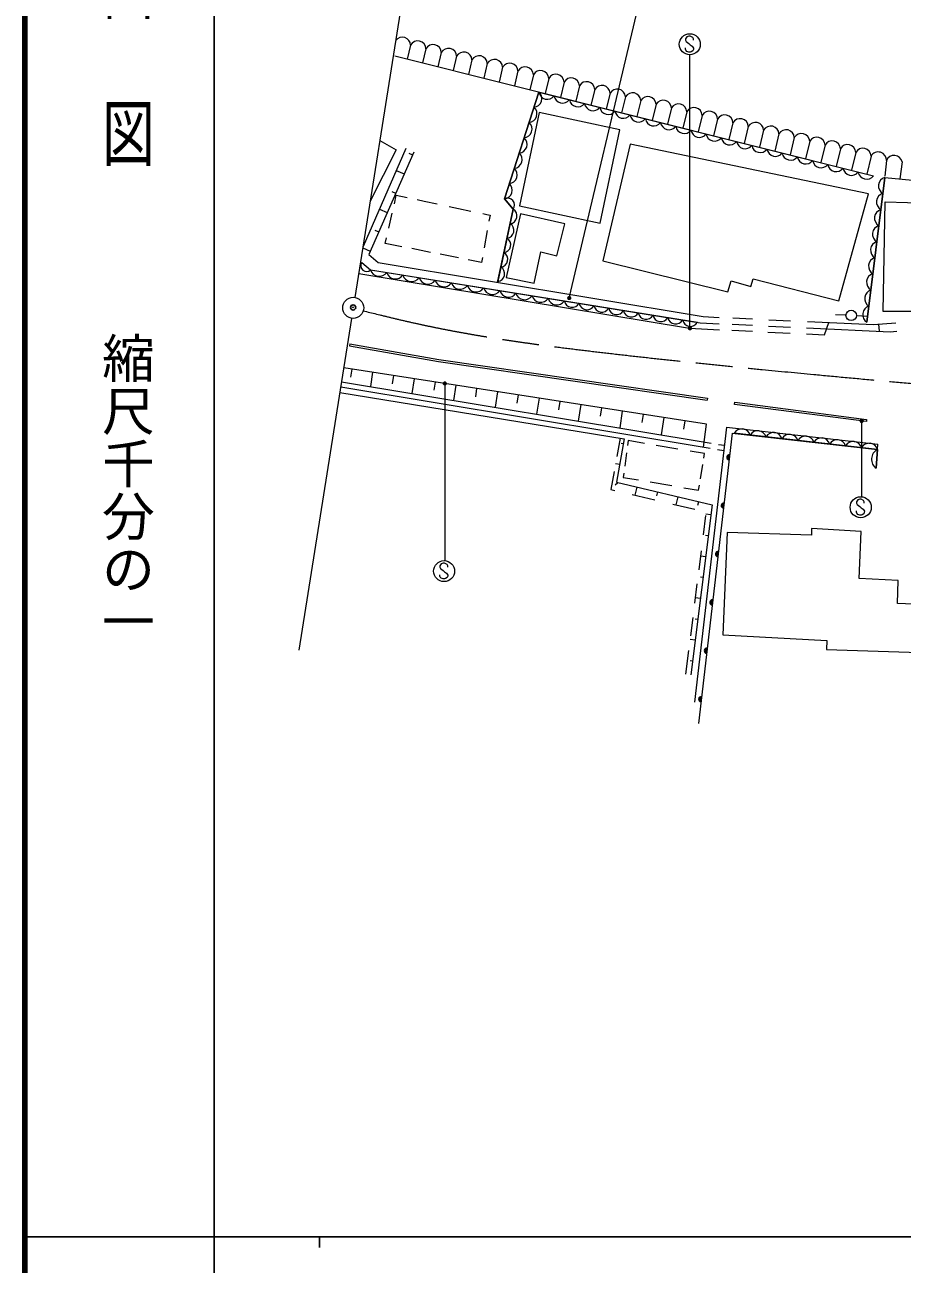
# Model space of a CAD drawing. Units: millimetres, scale not verified. Extents: x 40000 to 680000, y 20000 to 380000.
# Drawn here: x 40000 to 123341, y 202409 to 320192 of the extents above; entities that cross this region are included whole.
import ezdxf
from ezdxf.enums import TextEntityAlignment as Align

# ---------------------------------------------------------------- set-up
doc = ezdxf.new("R2010")
doc.units = ezdxf.units.MM
doc.header["$LTSCALE"] = 1000
doc.header["$PDMODE"] = 32
doc.header["$PDSIZE"] = 500
doc.linetypes.add('CHAIN', pattern=[18.5, 12, -1.5, 3.5, -1.5])
doc.layers.add('M-OTRS', color=6, linetype='Continuous')
for name, color, linetype, lineweight in [('M-TTL', 7, 'Continuous', 13), ('M-TTL-BAND', 7, 'Continuous', 25), ('M-TTL-FRAM', 7, 'Continuous', 13), ('M-TTL-LINE', 7, 'Continuous', 50), ('M-TTL-TXT', 7, 'Continuous', 13)]:
    doc.layers.add(name, color=color, linetype=linetype, lineweight=lineweight)
doc.styles.add('@ＭＳ ゴシック', font='')
doc.styles.get('@ＭＳ ゴシック').set_extended_font_data('@MS Gothic')

# ---------------------------------------------------------------- blocks, each defined once
blk = doc.blocks.new('filled_dot')
at = {"color": 0, "linetype": 'Continuous', "lineweight": -2, "const_width": 1.25}
blk.add_lwpolyline([(-0.625, 0, 1), (0.625, 0, 1)], format="xyb", close=True, dxfattribs=at)

msp = doc.modelspace()

# ---------------------------------------------------------------- linework, layer by layer
at = {"layer": 'M-OTRS'}
msp.add_point((71184, 293329), dxfattribs=at)
at = {"layer": 'M-TTL', "color": 2, "lineweight": 140}
msp.add_line((40000, 380000), (40000, 20000), dxfattribs=at)
at = {"layer": 'M-TTL'}
for p, q in [((76640, 318265), (76320, 316939)), ((75143, 317234), (120611, 305844)), ((78098, 317913), (77775, 316575)), ((79556, 317561), (79230, 316210)), ((81014, 317210), (80685, 315846)), ((82472, 316858), (82140, 315481)), ((83931, 316506), (83595, 315117)), ((85389, 316154), (85051, 314752)), ((86847, 315803), (86506, 314388)), ((88305, 315451), (87961, 314023)), ((89763, 315099), (89416, 313659)), ((91222, 314747), (90871, 313294)), ((88838, 313803), (85555, 303653)), ((85555, 303653), (88838, 313803)), ((88838, 313803), (120611, 305844)), ((92680, 314396), (92326, 312930)), ((94138, 314044), (93781, 312565)), ((95596, 313692), (95236, 312200)), ((97054, 313340), (96691, 311836)), ((98512, 312989), (98146, 311471)), ((99971, 312637), (99602, 311107)), ((101429, 312285), (101057, 310742)), ((88869, 311854), (86991, 302991)), ((96529, 310207), (88869, 311854)), ((102887, 311934), (102512, 310378)), ((104345, 311582), (103967, 310013)), ((105803, 311230), (105422, 309649)), ((94667, 301328), (96529, 310207)), ((107261, 310878), (106877, 309284)), ((108720, 310527), (108332, 308920)), ((110178, 310175), (109787, 308555)), ((111636, 309823), (111242, 308191)), ((73730, 309195), (75259, 308312)), ((97507, 308847), (94918, 297752)), ((120126, 304143), (97507, 308847)), ((113094, 309471), (112697, 307826)), ((114552, 309120), (114152, 307462)), ((116011, 308768), (115608, 307097)), ((76207, 308424), (72132, 299134)), ((76939, 308102), (72664, 298356)), ((75259, 308312), (72812, 303418)), ((76473, 307999), (76826, 307844)), ((117469, 308416), (117063, 306733)), ((118927, 308064), (118518, 306368)), ((120385, 307713), (119973, 306004)), ((75290, 306334), (76023, 306013)), ((121843, 307280), (121698, 305793)), ((123341, 307155), (123126, 305548)), ((119990, 291943), (121684, 305683)), ((121684, 305683), (119990, 291943)), ((121684, 305683), (138598, 304097)), ((74866, 304336), (75219, 304181)), ((75101, 303191), (75287, 304002)), ((75287, 304002), (76307, 303784)), ((117322, 293974), (120126, 304143)), ((77255, 303582), (77931, 303438)), ((77931, 303438), (79163, 303175)), ((80318, 302928), (81180, 302744)), ((81180, 302744), (82370, 302491)), ((85555, 303653), (86396, 302665)), ((86396, 302665), (85555, 303653)), ((86991, 302991), (94667, 301328)), ((121538, 292937), (121737, 303352)), ((121737, 303352), (137180, 302934)), ((73683, 302671), (74416, 302350)), ((74566, 300862), (74894, 302293)), ((83505, 302248), (83887, 302167)), ((83887, 302167), (84188, 302103)), ((84188, 302103), (84082, 301516)), ((84908, 295716), (86396, 302665)), ((86396, 302665), (84925, 295793)), ((87083, 302235), (85721, 296161)), ((91286, 301283), (87083, 302235)), ((73259, 300673), (73613, 300518)), ((83921, 300628), (83624, 298984)), ((90531, 298230), (91286, 301283)), ((74233, 299414), (74355, 299944)), ((75805, 299105), (74233, 299414)), ((72110, 298994), (72809, 298687)), ((72664, 298356), (73556, 297607)), ((78534, 298567), (76749, 298919)), ((81180, 298046), (79456, 298385)), ((83460, 298074), (83377, 297613)), ((88380, 295652), (89020, 298624)), ((89020, 298624), (90531, 298230)), ((72017, 297593), (72849, 296910)), ((72017, 297593), (72826, 296914)), ((72826, 296914), (104149, 291875)), ((72849, 296910), (91251, 293950)), ((73556, 297607), (104443, 292462)), ((83377, 297613), (82105, 297863)), ((94918, 297752), (106773, 294806)), ((71724, 296567), (103134, 291352)), ((85721, 296161), (88380, 295652)), ((106773, 294806), (107082, 295875)), ((107082, 295875), (108959, 295328)), ((108959, 295328), (109197, 296065)), ((109197, 296065), (117322, 293974)), ((91251, 293950), (103888, 291917)), ((104443, 292462), (105945, 292390)), ((107244, 292329), (109131, 292239)), ((110669, 292167), (112731, 292069)), ((118001, 292592), (117001, 292622)), ((119001, 292552), (120001, 292512)), ((127799, 292937), (121538, 292937)), ((103134, 291352), (105973, 291215)), ((104149, 291875), (105953, 291789)), ((107165, 291158), (109118, 291064)), ((107197, 291730), (109116, 291639)), ((110564, 290995), (112715, 290891)), ((110642, 291567), (112736, 291468)), ((114259, 291396), (122186, 291020)), ((114338, 291993), (120621, 291695)), ((115959, 290735), (116365, 291896)), ((120621, 291695), (122739, 291868)), ((121104, 291734), (121139, 291069)), ((122186, 291020), (122827, 291072)), ((70865, 289869), (70830, 289672)), ((70865, 289869), (79312, 288381)), ((114245, 290818), (115959, 290735)), ((70830, 289672), (79281, 288183)), ((104767, 282236), (70299, 287598)), ((70971, 286690), (71093, 287474)), ((79281, 288183), (104810, 284520)), ((79312, 288381), (104839, 284718)), ((70089, 286272), (105180, 280442)), ((72859, 285812), (73070, 287167)), ((74924, 286076), (75046, 286859)), ((76805, 285156), (77022, 286552)), ((78876, 285461), (78998, 286244)), ((69927, 285251), (96947, 280835)), ((70010, 285778), (105113, 279946)), ((80751, 284500), (80975, 285937)), ((82829, 284846), (82951, 285630)), ((84697, 283845), (84927, 285322)), ((86781, 284231), (86903, 285015)), ((88643, 283189), (88879, 284707)), ((90734, 283616), (90856, 284400)), ((92589, 282534), (92832, 284092)), ((104839, 284718), (104810, 284520)), ((107402, 284117), (107428, 284316)), ((119938, 282482), (107402, 284117)), ((107428, 284316), (119964, 282681)), ((94686, 283001), (94808, 283785)), ((96536, 281878), (96784, 283478)), ((98639, 282386), (98761, 283170)), ((100482, 281222), (100737, 282863)), ((119964, 282681), (119938, 282482)), ((102591, 281772), (102713, 282555)), ((106653, 281958), (103615, 255811)), ((104478, 280052), (104767, 282236)), ((106653, 281958), (121022, 280335)), ((96947, 280835), (96197, 276730)), ((96552, 280899), (96234, 279160)), ((96653, 280432), (96866, 280393)), ((97312, 280673), (97251, 280213)), ((98872, 280408), (97312, 280673)), ((107192, 281394), (103985, 253800)), ((107192, 281394), (120989, 279836)), ((120989, 279836), (107389, 281372)), ((120873, 278045), (121022, 280335)), ((97158, 279523), (96986, 278244)), ((102030, 279872), (99985, 280219)), ((104560, 279442), (103190, 279675)), ((104487, 278992), (104560, 279442)), ((105804, 279831), (106395, 279733)), ((105899, 280322), (106453, 280230)), ((120989, 279836), (120873, 278045)), ((96113, 278497), (96507, 278425)), ((104175, 277045), (104391, 278390)), ((95977, 277751), (95663, 276034)), ((96897, 277583), (96843, 277183)), ((96843, 277183), (98291, 276936)), ((95663, 276034), (96040, 275945)), ((96070, 276487), (96319, 276701)), ((96197, 276730), (105291, 274586)), ((97990, 275485), (98174, 276264)), ((99395, 276748), (101470, 276395)), ((100030, 275419), (100121, 275805)), ((102605, 276202), (104001, 275964)), ((104001, 275964), (104078, 276442)), ((97694, 275555), (99835, 275050)), ((101558, 274644), (103631, 274156)), ((101884, 274568), (102067, 275346)), ((105291, 274586), (103267, 258420)), ((103931, 274536), (104014, 274887)), ((104657, 273550), (104430, 271734)), ((104677, 273705), (105173, 273643)), ((119450, 272045), (114726, 272312)), ((114726, 272312), (114726, 271688)), ((104673, 271690), (104924, 271659)), ((106705, 271956), (106318, 262211)), ((114726, 271688), (106705, 271956)), ((119242, 267559), (119450, 272045)), ((104240, 270214), (104013, 268404)), ((104180, 269736), (104676, 269674)), ((104179, 267721), (104427, 267690)), ((122956, 267380), (119242, 267559)), ((122897, 265211), (122956, 267380)), ((103844, 267053), (103616, 265234)), ((103683, 265767), (104179, 265705)), ((130473, 264855), (122897, 265211)), ((103446, 263875), (103227, 262125)), ((103685, 263751), (103930, 263721)), ((103186, 261798), (103682, 261736)), ((106318, 262211), (116182, 261676)), ((116182, 261676), (116153, 260814)), ((103051, 260722), (102770, 258482)), ((116153, 260814), (130354, 260369)), ((103190, 259782), (103433, 259752))]:
    msp.add_line(p, q, dxfattribs=at)
msp.add_circle((118498, 292576), 500, dxfattribs=at)
for centre, radius, start, end in [((75859, 318228), 781, 2.69826, 142.36497), ((77318, 317876), 781, 2.69826, 150.17785), ((78776, 317525), 781, 2.69826, 150.17785), ((80234, 317173), 781, 2.69826, 150.17785), ((81692, 316821), 781, 2.69826, 150.17785), ((83150, 316469), 781, 2.69826, 150.17785), ((84608, 316118), 781, 2.69826, 150.17785), ((86067, 315766), 781, 2.69826, 150.17785), ((87525, 315414), 781, 2.69826, 150.17785), ((88983, 315062), 781, 2.69826, 150.17785), ((90441, 314711), 781, 2.69826, 150.17785), ((91899, 314359), 781, 2.69826, 150.17785), ((93358, 314007), 781, 2.69826, 150.17785), ((88289, 313180), 831, 275.53737, 48.61887), ((89634, 313918), 804, 188.16133, 323.71052), ((91078, 313556), 804, 188.16133, 323.71052), ((94816, 313655), 781, 2.69826, 150.17785), ((96274, 313304), 781, 2.69826, 150.17785), ((97732, 312952), 781, 2.69826, 150.17785), ((99190, 312600), 781, 2.69826, 150.17785), ((87820, 311730), 831, 275.53737, 48.61887), ((92522, 313194), 804, 188.16133, 323.71052), ((93967, 312832), 804, 188.16133, 323.71052), ((95411, 312470), 804, 188.16133, 323.71052), ((100648, 312248), 781, 2.69826, 150.17785), ((102107, 311897), 781, 2.69826, 150.17785), ((103565, 311545), 781, 2.69826, 150.17785), ((96855, 312109), 804, 188.16133, 323.71052), ((98299, 311747), 804, 188.16133, 323.71052), ((99744, 311385), 804, 188.16133, 323.71052), ((105023, 311193), 781, 2.69826, 150.17785), ((106481, 310842), 781, 2.69826, 150.17785), ((107939, 310490), 781, 2.69826, 150.17785), ((87351, 310280), 831, 275.53737, 48.61887), ((101188, 311023), 804, 188.16133, 323.71052), ((102632, 310661), 804, 188.16133, 323.71052), ((104076, 310299), 804, 188.16133, 323.71052), ((105521, 309938), 804, 188.16133, 323.71052), ((109397, 310138), 781, 2.69826, 150.17785), ((110856, 309786), 781, 2.69826, 150.17785), ((112314, 309435), 781, 2.69826, 150.17785), ((113772, 309083), 781, 2.69826, 150.17785), ((86882, 308830), 831, 275.53737, 48.61887), ((106965, 309576), 804, 188.16133, 323.71052), ((108409, 309214), 804, 188.16133, 323.71052), ((109853, 308852), 804, 188.16133, 323.71052), ((115230, 308731), 781, 2.69826, 150.17785), ((116688, 308379), 781, 2.69826, 150.17785), ((118146, 308028), 781, 2.69826, 150.17785), ((86413, 307380), 831, 275.53737, 48.61887), ((111298, 308490), 804, 188.16133, 323.71052), ((112742, 308129), 804, 188.16133, 323.71052), ((114186, 307767), 804, 188.16133, 323.71052), ((119605, 307676), 781, 2.69826, 150.17785), ((121063, 307324), 781, 356.75234, 150.17785), ((122574, 307006), 781, 11.0476, 159.45057), ((85944, 305929), 831, 275.53737, 48.61887), ((115630, 307405), 804, 188.16133, 323.71052), ((117075, 307043), 804, 188.16133, 323.71052), ((118519, 306681), 804, 188.16133, 323.71052), ((85475, 304479), 831, 275.53737, 48.61887), ((119963, 306320), 804, 188.16133, 323.71052), ((121929, 304878), 842, 106.91689, 239.02632), ((121741, 303351), 842, 106.91689, 239.02632), ((85845, 303048), 670, 325.13329, 115.66652), ((86010, 302029), 744, 277.05416, 58.78026), ((121553, 301824), 842, 106.91689, 239.02632), ((85716, 300654), 744, 277.05416, 58.78026), ((121365, 300298), 842, 106.91689, 239.02632), ((85422, 299280), 744, 277.05416, 58.78026), ((121176, 298771), 842, 106.91689, 239.02632), ((85127, 297906), 744, 277.05416, 58.78026), ((120988, 297244), 842, 106.91689, 239.02632), ((72459, 297283), 540, 144.88201, 316.36434), ((73672, 297135), 853, 195.31109, 326.41179), ((84833, 296531), 744, 277.05416, 58.78026), ((75206, 296889), 853, 195.31109, 326.41179), ((76739, 296642), 853, 195.31109, 326.41179), ((78273, 296395), 853, 195.31109, 326.41179), ((79806, 296149), 853, 195.31109, 326.41179), ((81340, 295902), 853, 195.31109, 326.41179), ((120800, 295718), 842, 106.91689, 239.02632), ((82873, 295655), 853, 195.31109, 326.41179), ((84406, 295409), 853, 195.31109, 326.41179), ((85940, 295162), 853, 195.31109, 326.41179), ((87473, 294915), 853, 195.31109, 326.41179), ((120612, 294191), 842, 106.91689, 239.02632), ((89007, 294668), 853, 195.31109, 326.41179), ((90540, 294422), 853, 195.31109, 326.41179), ((91994, 294089), 756, 190.63537, 331.08752), ((93398, 293863), 756, 190.63537, 331.08752), ((94802, 293638), 756, 190.63537, 331.08752), ((120423, 292664), 842, 106.91689, 239.02632), ((96206, 293412), 756, 190.63537, 331.08752), ((97610, 293186), 756, 190.63537, 331.08752), ((99014, 292960), 756, 190.63537, 331.08752), ((100418, 292734), 756, 190.63537, 331.08752), ((101822, 292508), 756, 190.63537, 331.08752), ((103227, 292282), 756, 190.63537, 331.08752), ((108108, 280960), 828, 16.90011, 150.21119), ((109619, 280790), 828, 16.90011, 150.21119), ((111130, 280619), 828, 16.90011, 150.21119), ((112641, 280448), 828, 16.90011, 150.21119), ((114152, 280278), 828, 16.90011, 150.21119), ((115664, 280107), 828, 16.90011, 150.21119), ((117175, 279936), 828, 16.90011, 150.21119), ((118686, 279766), 828, 16.90011, 150.21119), ((120197, 279595), 828, 16.90011, 150.21119), ((106925, 279095), 250, 83.37126, 263.37126), ((106925, 279095), 200, 83.37126, 263.37126), ((106925, 279095), 150, 83.37126, 263.37126), ((106925, 279095), 100, 83.37126, 263.37126), ((106925, 279095), 50, 83.37126, 263.37126), ((121485, 278904), 1055, 118.01887, 234.5385), ((106390, 274495), 250, 83.37126, 263.37126), ((106390, 274495), 200, 83.37126, 263.37126), ((106390, 274495), 150, 83.37126, 263.37126), ((106390, 274495), 100, 83.37126, 263.37126), ((106390, 274495), 50, 83.37126, 263.37126), ((105856, 269896), 250, 83.37126, 263.37126), ((105856, 269896), 200, 83.37126, 263.37126), ((105856, 269896), 150, 83.37126, 263.37126), ((105856, 269896), 100, 83.37126, 263.37126), ((105856, 269896), 50, 83.37126, 263.37126), ((105321, 265297), 250, 83.37126, 263.37126), ((105321, 265297), 200, 83.37126, 263.37126), ((105321, 265297), 150, 83.37126, 263.37126), ((105321, 265297), 100, 83.37126, 263.37126), ((105321, 265297), 50, 83.37126, 263.37126), ((104787, 260698), 250, 83.37126, 263.37126), ((104787, 260698), 200, 83.37126, 263.37126), ((104787, 260698), 150, 83.37126, 263.37126), ((104787, 260698), 100, 83.37126, 263.37126), ((104787, 260698), 50, 83.37126, 263.37126), ((104252, 256099), 250, 83.37126, 263.37126), ((104252, 256099), 200, 83.37126, 263.37126), ((104252, 256099), 150, 83.37126, 263.37126), ((104252, 256099), 100, 83.37126, 263.37126), ((104252, 256099), 50, 83.37126, 263.37126)]:
    msp.add_arc(centre, radius, start, end, dxfattribs=at)
at = {"layer": 'M-TTL-BAND'}
for p, q in [((58000, 370000), (58000, 20000)), ((40000, 205000), (579000, 205000)), ((68000, 205000), (68000, 204000))]:
    msp.add_line(p, q, dxfattribs=at)
at = {"layer": 'M-TTL-FRAM'}
for p, q in [((91715, 294224), (98399, 322393)), ((102882, 319036), (102758, 318852)), ((102758, 318852), (102760, 318720)), ((102760, 318720), (102824, 318591)), ((102824, 318591), (103079, 318410)), ((103074, 319102), (102882, 319036)), ((103195, 319100), (103074, 319102)), ((103079, 318410), (103208, 318278)), ((103445, 318981), (103195, 319100)), ((103208, 318278), (103387, 318162)), ((103387, 318162), (103514, 317962)), ((103508, 318849), (103445, 318981)), ((103508, 318720), (103508, 318849)), ((102760, 317873), (102758, 317994)), ((102800, 317770), (102760, 317873)), ((102884, 317659), (102800, 317770)), ((103071, 317599), (102884, 317659)), ((103205, 317599), (103071, 317599)), ((103179, 291349), (103179, 317340)), ((103305, 317628), (103205, 317599)), ((103448, 317720), (103305, 317628)), ((103508, 317851), (103448, 317720)), ((103514, 317962), (103508, 317851)), ((79896, 286105), (79896, 269270)), ((119485, 282541), (119485, 275338)), ((119116, 275038), (118992, 274854)), ((118992, 274854), (118995, 274722)), ((118995, 274722), (119058, 274593)), ((119058, 274593), (119313, 274411)), ((119308, 275104), (119116, 275038)), ((119429, 275101), (119308, 275104)), ((119679, 274983), (119429, 275101)), ((119743, 274851), (119679, 274983)), ((119743, 274722), (119743, 274851)), ((118995, 273874), (118992, 273995)), ((119034, 273771), (118995, 273874)), ((119119, 273661), (119034, 273771)), ((119306, 273600), (119119, 273661)), ((119440, 273600), (119306, 273600)), ((119313, 274411), (119442, 274280)), ((119540, 273629), (119440, 273600)), ((119442, 274280), (119622, 274164)), ((119682, 273721), (119540, 273629)), ((119622, 274164), (119748, 273964)), ((119743, 273853), (119682, 273721)), ((119748, 273964), (119743, 273853)), ((79546, 268970), (79422, 268785)), ((79422, 268785), (79425, 268654)), ((79425, 268654), (79488, 268525)), ((79738, 269035), (79546, 268970)), ((79859, 269033), (79738, 269035)), ((80109, 268914), (79859, 269033)), ((80172, 268783), (80109, 268914)), ((80172, 268654), (80172, 268783)), ((79425, 267806), (79422, 267927)), ((79464, 267703), (79425, 267806)), ((79548, 267592), (79464, 267703)), ((79488, 268525), (79743, 268343)), ((79735, 267532), (79548, 267592)), ((79870, 267532), (79735, 267532)), ((79743, 268343), (79872, 268211)), ((79970, 267561), (79870, 267532)), ((79872, 268211), (80051, 268095)), ((80112, 267653), (79970, 267561)), ((80051, 268095), (80178, 267895)), ((80172, 267785), (80112, 267653)), ((80178, 267895), (80172, 267785))]:
    msp.add_line(p, q, dxfattribs=at)
for centre in [(103165, 318340), (119399, 274341), (79829, 268273)]:
    msp.add_circle(centre, 1000, dxfattribs=at)
at = {"layer": 'M-TTL-LINE', "color": 2, "linetype": 'CHAIN', "lineweight": 13}
msp.add_open_spline([(72152, 293012), (73832, 292596), (75512, 292181), (77200, 291808), (83172, 290488), (89253, 289696), (95336, 288992), (101867, 288235), (108399, 287580), (114937, 286964), (122909, 286213), (130890, 285521), (138874, 284880), (148896, 284075), (158923, 283351), (168950, 282627)], degree=3, knots=[0, 0, 0, 0, 1, 1, 1, 2, 2, 2, 3, 3, 3, 4, 4, 4, 5, 5, 5, 5], dxfattribs=at)
at = {"layer": 'M-TTL-TXT', "color": 3}
for p, q in [((77711, 334255), (71362, 294286)), ((71045, 292294), (66038, 260770))]:
    msp.add_line(p, q, dxfattribs=at)
msp.add_circle((71194, 293296), 1000, dxfattribs=at)

# ---------------------------------------------------------------- block references
at = {"layer": 'M-TTL-FRAM', "xscale": 160, "yscale": 160}
for p, rotation in [((91715, 294224), 76.7), ((103179, 291349), 90), ((79896, 286105), 270), ((119485, 282541), 270)]:
    msp.add_blockref('filled_dot', p, dxfattribs=dict(at, rotation=rotation))

# ---------------------------------------------------------------- texts
at = {"layer": 'M-TTL-BAND', "style": '@ＭＳ ゴシック', "width": 1.4}
msp.add_text('平  面  図', height=3666, rotation=270, dxfattribs=at).set_placement((49777, 306475), align=Align.MIDDLE_RIGHT)
at = {"layer": 'M-TTL-BAND', "style": '@ＭＳ ゴシック'}
msp.add_text('縮尺千分の一', height=3666, rotation=270, dxfattribs=at).set_placement((49777, 261030), align=Align.MIDDLE_RIGHT)

doc.saveas('drawing.dxf')
